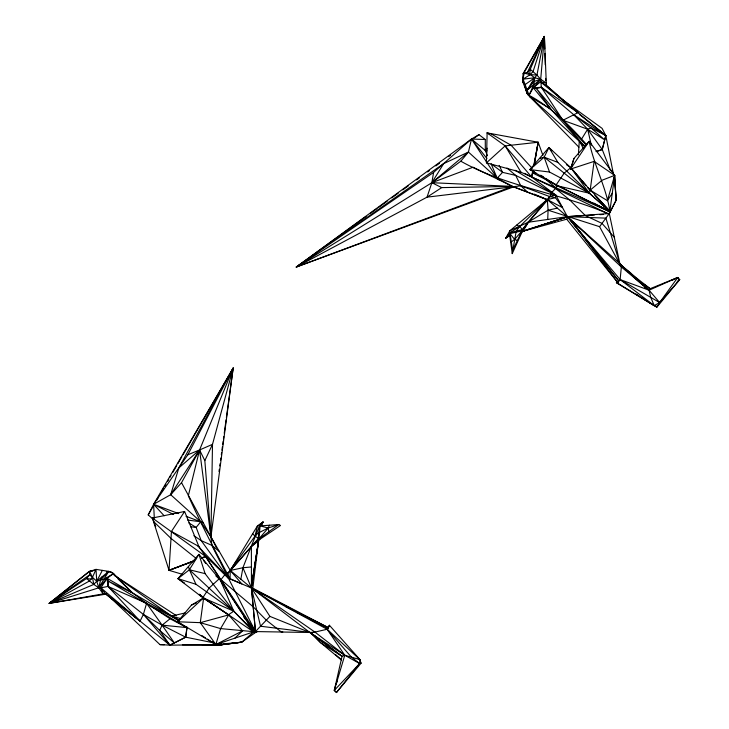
<?xml version="1.0" encoding="UTF-8"?>
<svg xmlns="http://www.w3.org/2000/svg" width="729" height="729" viewBox="0 0 729 729"><rect width="100%" height="100%" fill="white"/><g stroke="black" fill="none" stroke-linecap="round" stroke-linejoin="round"><path stroke-width="1.09" d="M255.004 631.943L255.487 631.751L211.82 545.347L210.927 536.927L212.504 444.344L233.171 368.09L153.619 504.295L148.206 514.902L153.628 519.704M514.61 186.496L296.293 267.042L431.869 182.697L460.801 161.2C507.01 187.262 560.71 193.012 608.97 214.116L609.809 211.72L521.007 172.235L486.425 162.859L487.127 132.897L538.175 142.246L542.905 155.359M261.574 525.582L263.041 522L257.51 525.8L230.264 570.461L230.045 578.689L241.828 583.92L230.264 570.461L210.927 536.927L181.53 482.689L199.573 449.975L233.171 368.09L210.927 536.927L216.54 547.816M578.899 147.185L527.596 94.396L522.784 81.803L523.076 73.665L544.408 36.45L546.385 85.457L564.866 102.051M487.528 155.678L485.314 150.611L485.277 139.512L478.999 134.665L471.49 139.039L296.293 267.042L427.03 197.158L431.869 182.697L473.057 167.214L512.46 186.414L547.297 199.609L562.542 207.619L555.489 197.677L547.297 199.609L509.835 230.801L509.762 235.713L505.808 238.046L509.835 230.801L528.042 222.272L547.707 219.456L548.099 210.198L547.297 199.609L549.538 196.511L555.862 195.144L567.362 216.65L619.021 281.257L586.954 240.552M261.146 524.798L263.041 522L259.633 525.691L251.377 546.076L251.459 587.975L255.487 631.751L198.862 546.449L184.61 511.485L171.443 531.45L169.028 570.342L182.45 574.334M578.389 154.858L579.309 140.797L550.75 109.031L533.318 87.799L534.721 77.757L536.945 75.069L544.408 36.45L523.869 73.128L522.784 81.803L523.905 83.644M255.487 631.751L251.459 587.975L258.895 538.922L260.098 525.919L259.633 525.691L257.51 525.8L255.022 536.134L230.264 570.461L227.594 573.058L228.487 578.307L251.459 587.975L328.25 628.298L327.121 629.264L314.964 632.089L310.636 633.045L309.916 632.535L251.459 587.975L230.264 570.461L236.561 560.993M521.782 232.597L522.21 229.635L528.042 222.272L548.099 210.198L599.584 226.683L621.354 266.969L620.124 279.572L616.397 282.761L654.25 305.633L657.257 306.508M259.633 525.691L258.257 538.649L230.264 570.461L242.921 567.736L251.423 566.971M586.708 144.761C570.023 125.616 551.543 107.436 529.008 95.28L526.83 92.875L527.158 90.059L534.721 77.757L540.699 79.333L546.504 83.097L540.481 81.83L533.318 87.799L529.008 95.28L529.783 96.647L584.931 146.301M529.573 74.95L530.247 69.301L544.408 36.45L544.782 48.907M240.852 579.209L242.921 567.736L251.377 546.076L258.895 538.922L278.779 524.534L268.19 528.015L260.098 525.919L278.779 524.534L280.492 525.491L258.658 540.134L252.835 588.239L328.105 627.514M533.181 171.005L531.569 176.947L555.862 195.144L555.489 197.677L549.538 196.511L520.798 185.813L427.03 197.158L441.71 187.608L512.46 186.414L546.695 199.555M522.784 81.803L523.869 73.128L527.395 72.453L530.247 69.301L536.945 75.069L540.699 79.333L541.328 87.28L562.943 120.267L584.047 146.028M528.042 222.272L522.037 230.829L522.329 231.394L566.725 219.201L618.793 283.909L656.811 307.237L659.627 302.553L649.074 290.188L621.354 266.969L619.805 263.506L567.362 216.65L547.297 199.609L528.042 222.272L522.329 231.394L512.25 253.61L516.023 232.223M597.971 205.414L609.809 211.72L614.647 175.352L589.141 141.317L573.942 158.475L570.461 169.11L589.141 141.317C593.889 165.31 606.163 186.87 609.881 211.21L609.809 211.72L532.926 173.083L533.273 171.078M199.372 594.354L203.646 597.798L191.417 605.116L177.621 621.764L200.284 622.666L220.586 628.598L256.316 631.915L241.755 642.185L222.29 644.573L215.848 644.554L200.284 622.666L203.646 597.798L199.454 594.308M219.001 471.526L219.311 469.285M219.775 465.904L220.085 463.662M220.541 460.291L220.851 458.04M221.315 454.668L221.625 452.417M221.926 450.167L222.391 446.795M222.7 444.544L223.156 441.173M223.466 438.922L223.776 436.671M224.24 433.299L226.081 419.813M226.391 417.562L233.171 368.09L182.988 454.796M612.269 193.24L607.403 200.666L590.18 190.141L594.117 161.382L571.536 168.754M187.134 627.177L185.685 637.182L169.912 645.165L159.915 644.573L108.211 595.602M547.707 219.456L567.362 216.65L605.881 218.135L619.805 263.506L609.289 213.506L567.362 216.65L522.893 231.211L528.798 221.807L547.67 199.892L550.04 196.611L551.306 192.903L555.534 188.456L557.375 185.366M360.955 663.098L359.962 659.627L344.781 655.253L342.047 656.31L334.283 690.39L336.388 692.55L361.201 663.016L359.634 663.554L344.781 655.253L314.964 632.089L309.916 632.535L269.903 616.388L255.442 631.569L310.882 632.508L260.535 626.229L251.305 587.337L258.567 540.736L251.058 546.896L227.803 573.532L225.389 574.024L220.978 579.655L217.962 577.395M251.305 587.337L258.585 540.745M441.71 187.608L431.869 182.697L433.6 172.39L471.49 139.039L485.277 139.512M534.375 164.599L538.175 142.246L505.17 145.882L486.425 162.859M534.02 165.601L538.175 142.246L533.655 166.012M532.617 171.452L531.569 176.947L608.97 214.116L609.289 213.506L599.584 226.683M102.188 576.739L100.538 580.093L98.779 587.829L103.144 593.889L105.067 594.29M570.461 169.11L570.789 167.688L548.937 147.504L529.883 169.584L557.466 185.859L609.772 211.547L589.36 193.221L557.84 162.385L548.937 147.504L544.162 157.172L529.883 169.584L533.892 171.443M460.801 161.2L468.437 152.051L471.49 139.039L487.045 151.914M154.302 518.246L153.619 504.295L187.827 454.787L233.171 368.09L178.86 467.9L170.677 494.699L200.721 521.773L210.927 536.927L204.84 460.628L212.504 444.344L199.573 449.975L188.328 495.747C201.067 524.005 215.219 551.543 230.045 578.689L228.487 578.307L203.355 553.867M219.074 578.917L209.05 588.112L202.808 597.707L228.678 614.893L242.602 630.858L234.774 638.258M588.021 187.654L590.18 190.141L570.789 167.688L566.387 164.626M607.403 200.666L614.647 175.352L594.117 161.382M571.226 167.716L573.942 158.475M199.445 594.727L203.646 597.798L177.621 621.764L215.848 644.554L220.586 628.598L228.678 614.893L202.808 597.707L177.967 578.644L198.926 554.35L220.313 580.093L254.093 631.706L256.854 631.733M242.921 567.736L251.459 587.975L327.121 629.264L344.781 655.253L334.283 690.39L336.689 692.395M335.586 686.089L334.283 690.39L359.634 663.554L359.962 659.627L329.39 625.254L327.121 629.264L351.296 656.966L359.634 663.554L336.388 692.55M336.233 683.939L337.208 680.713M609.007 213.715L616.114 200.247L614.647 175.352L602.045 180.254L590.18 190.141M328.633 627.286L329.39 625.254M624.334 268.345L620.288 264.235L649.074 290.188L650.724 297.341L654.25 305.633L659.627 302.553L679.738 279.562L677.751 277.476L647.735 289.677M269.411 525.235L268.19 528.015L258.895 538.922M111.819 598.29L169.912 645.165L185.685 637.182L186.888 627.605L170.039 618.757L162.102 625.145L159.697 630.439L169.912 645.165L222.29 644.573L220.076 644.126M525.399 87.507L527.596 94.396L529.008 95.28L533.737 84.846M522.037 230.829L512.687 250.22L510.008 233.626L522.037 230.829L514.592 239.413L511.339 241.9M94.77 570.306L89.558 571.354L49.262 603.348L98.779 587.829L100.866 587.82L105.359 593.707L140.096 621.126L143.376 614.419L146.593 603.293L132.414 592.868L107.072 578.307L96.738 581.223L93.813 584.43L49.262 603.348L88.929 571.673L96.009 569.376L110.635 571.7L113.551 573.55L132.414 592.868L179.398 620.479M540.973 43.448L544.408 36.45L540.699 79.333L533.318 87.799L536.508 88.628L541.328 87.28L577.924 112.658L605.799 135.548L613.69 175.461M609.134 214.189L616.114 200.247L614.647 175.352M176.509 615.75L114.152 575.236L113.551 573.55L107.072 578.307L98.779 587.829L96.738 581.223L102.342 570.379M566.725 219.201L568.128 216.659L522.329 231.394M148.206 514.902L152.771 507.019M156.762 500.121L157.901 498.144M161.893 491.255L163.606 488.293M164.745 486.325L165.884 484.357M167.597 481.395L168.736 479.427M169.875 477.459L171.014 475.49M172.727 472.529L176.719 465.631M177.858 463.662L181.849 456.764M581.788 138.72L587.647 129.215L590.864 127.839L605.799 135.548L602.245 149.518L610.474 170.55M486.89 158.475L471.49 139.039L497.178 178.186L512.46 186.414L431.869 182.697L443.679 163.615L468.437 152.051L499.01 179.863M656.811 307.237L679.738 279.562M164.162 515.777L153.619 504.295L170.677 494.699L199.573 449.975L204.84 460.628M105.359 593.707L140.096 621.126L108.01 586.435L108.594 581.332L107.072 578.307L100.866 587.82L103.144 593.889L106.562 594.053L49.262 603.348L89.64 574.816L89.558 571.354L92.437 577.359L93.813 584.43L98.779 587.829L108.667 571.39L113.551 573.55L103.873 579.364M230.264 570.461L236.57 561.139M261.137 524.68L263.041 522M516.159 231.202L519.85 226.309L547.297 199.609L540.745 205.605M487.245 148.197L485.314 150.611L487.446 150.037M525.108 84.6L534.721 77.757L527.395 72.453L544.408 36.45L533.099 71.451L530.238 74.604L523.067 79.151L527.158 90.059L540.699 79.333L534.211 81.384L527.158 90.059L529.008 95.28M509.963 234.2L505.808 238.046L510.109 232.77L519.85 226.309L522.21 229.635L510.109 232.77M170.677 494.699L181.53 482.689M100.538 580.093L108.667 571.39L96.738 581.223L89.64 574.816L86.505 578.534L49.262 603.348L103.144 593.889M252.662 533.756L255.022 536.134L258.95 532.161M505.808 238.046L509.79 234.219M534.594 171.525L532.926 173.083L535.906 172.901M540.663 205.76L547.297 199.609M178.86 467.9L199.573 449.975L210.927 536.927M580.84 179.334L570.789 167.688L564.191 173.147L556.072 184.984M431.869 182.697L468.437 152.051M251.377 546.076L258.658 540.134M184.464 583.027L177.967 578.644L189.385 569.759L198.926 554.35L205.104 573.632L233.763 611.175L253.683 631.97L254.221 631.779L205.569 556.391L152.407 518.018L184.61 511.485M366.067 216.486L296.293 267.042L512.46 186.414M370.66 213.16L377.084 208.503M378.925 207.173L387.181 201.186M391.774 197.86L398.198 193.203M402.791 189.877L408.304 185.886M416.569 179.899L419.321 177.903M427.586 171.916L429.417 170.586M435.842 165.93L439.514 163.269M448.7 156.617L450.531 155.286M474.406 137.991L478.999 134.665M443.679 163.615L296.293 267.042L433.6 172.39M53.919 600.104L49.262 603.348L89.302 581.077L92.437 577.359L96.009 569.376L96.738 581.223M55.778 598.81L57.637 597.507M523.076 73.665L523.869 73.128L530.238 74.604L536.945 75.069M228.505 614.738L233.763 611.175L220.313 580.093L215.82 575.837M531.277 83.361L534.211 81.384M618.146 281.758L616.397 282.761L618.238 282.57M207.373 639.105L215.848 644.554L242.602 630.858M259.497 532.425L268.19 528.015L268.819 531.742M671.856 280.446L677.751 277.476L678.745 279.398M201.951 558.204L205.569 556.391L201.541 557.931M577.924 112.658L540.481 81.83L546.385 85.457L577.924 112.658L562.943 120.267L536.508 88.628L550.75 109.031L529.783 96.647M677.214 281.294L679.246 280.355M191.417 605.116L196.32 602.956M187.827 454.787L199.573 449.975M194.679 560.51L169.028 570.342L152.407 518.018L153.555 519.95M194.342 560.674L169.028 570.342L193.44 561.339M596.313 151.632L602.245 149.518L605.799 135.548L602.09 128.359L558.806 96.984M182.396 644.801L218.372 645.183L221.589 644.053M254.211 632.654L257.401 631.542L255.442 631.569M212.449 641.584L215.848 644.554L254.093 631.706L233.763 611.175L189.385 569.759L188.456 566.479M596.103 151.532L602.245 149.518L587.647 129.215L573.75 114.735L541.328 87.28L533.318 87.799M522.884 231.239L568.128 216.659M539.424 158.53L544.162 157.172L557.84 162.385M200.284 622.666L228.678 614.893M115.082 575.901L171.597 616.105L185.512 612.852M548.099 210.198L557.321 208.12M88.929 571.673L92.911 570.78M218.372 645.183L222.29 644.573L201.878 644.573M218.436 645.165L241.755 642.185L253.683 631.97L204.576 598.436M221.908 644.636L241.755 642.185L215.848 644.554M523.067 79.151L534.721 77.757M640.982 297.14L654.25 305.633L620.124 279.572L567.362 216.65L584.202 215.62M587.574 215.419L594.326 215.009M599.958 214.663L603.339 214.463M106.398 571.891L110.635 571.7M342.047 656.31L310.636 633.045L342.047 656.31L320.669 642.75L310.773 633.036M282.816 631.997L281.376 632.034L266.304 620.169L253.191 606.81L220.978 579.655M164.453 644.573L159.915 644.573L164.417 644.618M107.072 578.307L108.01 586.435L143.376 614.419L162.102 625.145L186.888 627.605L108.594 581.332L132.414 592.868L118.125 579.072M190.561 526.766L196.147 527.431L200.721 521.773L203.2 522.857M529.883 169.584L549.529 172.044L589.36 193.221L609.881 211.21L590.308 189.649L589.36 193.221L557.466 185.859L545.529 178.304M187.654 520.078L200.721 521.773L186.068 516.332M91.362 579.163L86.505 578.534L93.813 584.43M213.415 642.778L185.685 637.182L162.102 625.145L146.593 603.293L108.01 586.435L100.866 587.82L140.096 621.126M205.104 573.632L189.385 569.759L195.955 584.266L233.763 611.175L202.808 597.707M179.124 620.944L171.597 616.105L180.145 618.438M177.967 578.644L195.955 584.266M516.551 225.206L519.85 226.309M579.446 114.462L605.799 135.548L573.75 114.735L590.864 127.839L604.687 139.84L587.647 129.215L562.943 120.267L586.089 145.089M178.742 513.617L153.619 504.295L173.411 514.446M524.598 173.347L531.569 176.947L505.17 145.882L487.127 132.897L489.132 133.662M517.38 240.488L514.592 239.413L510.008 233.626M534.293 194.114L546.704 199.464M259.852 539.342L255.022 536.134M487.127 132.897L489.059 133.79M285.476 606.51L328.096 627.532M296.73 612.469L305.879 617.062M310.964 619.614L328.25 628.298M593.698 203.008L609.772 211.547M178.487 620.197L146.593 603.293L170.039 618.757M171.443 531.45L198.862 546.449M171.597 616.105L178.532 619.978M490.471 133.507L511.093 145.235L532.279 168.426M627.751 271.142L650.459 288.93L644.008 284.292M515.029 170.231L555.862 195.144L515.695 175.397L502.545 172.354L491.091 163.779L497.178 178.186L502.545 172.354L499.128 165.401M188.811 522.912L196.147 527.431L201.204 540.617L228.487 578.307L197.75 545.866M540.736 175.27L543.606 177.092M636.244 294.106L639.087 295.928M201.723 635.478L205.487 637.902M310.636 633.045L344.781 655.253M193.859 535.715L201.204 540.617L211.82 545.347L219.329 551.498M314.964 632.089L251.459 587.975L269.903 616.388M540.818 175.306L555.698 187.672M196.62 558.769L171.005 538.403L153.491 521.426M620.16 264.536L630.521 272.801L646.167 288.146M555.534 188.456L569.95 200.174L585.323 215.556L602.008 223.393L614.283 237.235M341.327 659.918L320.669 642.75L313.789 635.451M507.001 168.025L515.695 175.397L520.798 185.813L527.614 192.155M313.989 635.251L315.648 636.745M335.577 654.642L341.391 659.854M627.678 271.398L631.861 275.207M633.528 276.728L641.046 283.59M327.121 629.264L359.962 659.627L352.836 652.273M620.288 264.235L642.741 285.057M567.362 216.65L621.354 266.969M581.833 181.248L584.111 183.672M587.902 187.718L591.693 191.763M594.727 195.007L609.881 211.21M583.346 148.506L579.309 140.797L583.027 145.107M582.28 180.992L585.87 185.157M169.912 645.165L143.376 614.419L159.697 630.439L174.45 643.042L162.102 625.145M579.309 140.797L583 145.117M548.937 147.504L551.716 150.766M573.003 222.855L585.56 238.784M248.088 623.678L254.221 631.779L247.085 621.728M570.178 219.393L618.119 283.062M570.789 167.688L589.36 193.221L544.162 157.172L549.529 172.044M203.828 560.856L205.715 563.508M243.841 617.162L245.782 619.905M505.17 145.882L521.007 172.235M152.407 518.018L155.733 526.566M525.053 86.633L526.83 92.875M612.105 170.048L612.898 173.338M587.647 129.215L591.319 145.117M614.128 177.685L614.565 179.899M509.762 235.713L512.25 253.61M615.659 196.921L616.114 200.247L614.921 183.006M544.909 53.445L545.246 64.772M545.647 78.358L545.711 80.627M677.751 277.476L659.627 302.553L620.124 279.572L649.074 290.188L677.751 277.476M646.058 288.155L644.39 286.634L646.067 288.137"/></g></svg>
